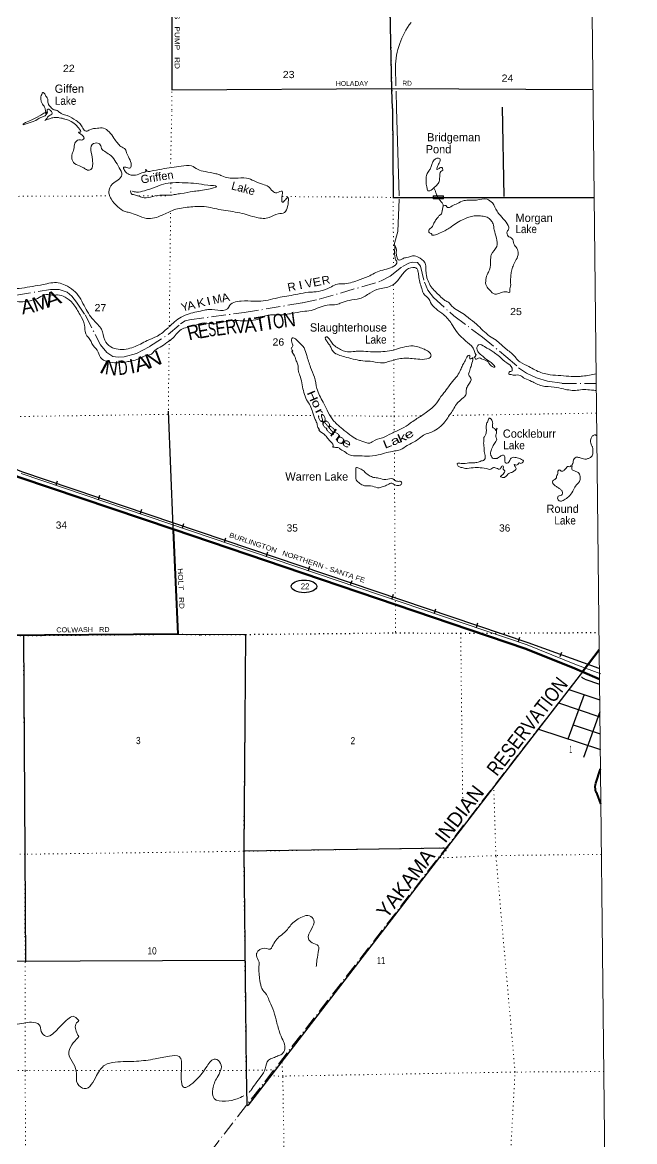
# Model space of a CAD drawing. Header units: feet. Extents: x -2 to 285336, y -549186 to -364975.
# Drawn here: x 239775 to 254670, y -481607 to -454369 of the extents above; entities that cross this region are included whole.
import ezdxf
from ezdxf.enums import TextEntityAlignment as Align

# ---------------------------------------------------------------- set-up
doc = ezdxf.new("R2010")
doc.units = ezdxf.units.FT
doc.header["$LTSCALE"] = 70
doc.header["$PDMODE"] = 32
doc.header["$PDSIZE"] = 35
doc.linetypes.add('DOT_DASHED', pattern=[7.7, 5, -1.2, 0.3, -1.2])
doc.linetypes.add('DOTTED', pattern=[1.5, 0.3, -1.2])
for name, color, linetype, lineweight in [('17', 7, 'Continuous', 25), ('23', 7, 'Continuous', 70), ('26', 7, 'Continuous', 40), ('27', 7, 'Continuous', 13), ('29', 7, 'Continuous', 25), ('31', 7, 'Continuous', 13), ('34', 7, 'Continuous', 25), ('39', 7, 'Continuous', 13), ('4', 7, 'Continuous', 13), ('41', 7, 'Continuous', 13), ('44', 7, 'DOT_DASHED', 13), ('6', 7, 'DOTTED', 25), ('7', 7, 'DOTTED', 13)]:
    doc.layers.add(name, color=color, linetype=linetype, lineweight=lineweight)
doc.layers.add('30', color=7, linetype='Continuous')

msp = doc.modelspace()

# ---------------------------------------------------------------- linework, layer by layer
at = {"layer": '17'}
msp.add_ellipse((246627.1, -468094.3), major_axis=(-309.24, 1), ratio=0.500121, dxfattribs=at)
at = {"layer": '23'}
msp.add_line((253817.68, -470353.52), (253399.34, -470173.39), dxfattribs=at)
for points in [[(243441.25, -466705.87), (239714.87, -465444.4), (239483.42, -465360.86), (238948.13, -465121.98), (238906.97, -465103.61), (238898.13, -465097.46), (225458.05, -457916.01)], [(253399.34, -470173.39), (253217.93, -470094.73), (252024.25, -469611.43), (243441.25, -466705.87)], [(253399.34, -470173.39), (253418.19, -470149.17), (253809.84, -469641.15)]]:
    msp.add_lwpolyline(points, dxfattribs=at)
at = {"layer": '26'}
for points in [[(243441.25, -466705.87), (243442.3, -466729.64), (243553.83, -469257.48), (238141.45, -469300.75), (234414.5, -469337.88), (232817.67, -469316.21), (229137, -469347.48), (227455.64, -469339.58), (223913.71, -469381.37), (222107.54, -469405.16), (222112.85, -463991.17), (222037.1, -458713.71), (222035.76, -458634.6)], [(253851.1, -473389.9), (253755.73, -473146.98), (253746.02, -473121.89), (253735.2, -473096.98), (253732.73, -473091.29), (253722.22, -473058.18), (253715.24, -473024.16), (253711.85, -472989.6), (253712.09, -472954.86), (253715.96, -472920.35), (253723.42, -472886.43), (253841.67, -472533.01)]]:
    msp.add_lwpolyline(points, dxfattribs=at)
at = {"layer": '29'}
for p, q in [((251492.91, -458603.28), (251452.3, -456432.74)), ((253399, -470173.54), (245270.93, -480721.07)), ((253458.94, -470353.86), (253819, -470472.48)), ((253068.95, -470606.64), (253823.21, -470855.12)), ((252814.31, -470931.71), (253827.73, -471265.56)), ((253439.84, -470727.32), (253049.1, -471810.98)), ((253826.46, -471150.6), (253427.9, -472255.95)), ((253171.07, -471461.35), (253832.28, -471679.18)), ((252328.67, -471568.94), (253836.53, -472065.69)), ((245159.02, -474532.09), (250090.17, -474458.47)), ((245194.08, -477200.96), (231930.27, -477256.1))]:
    msp.add_line(p, q, dxfattribs=at)
for points in [[(243322.69, -437430.89), (243328.74, -442682.38), (243374.17, -447983.32), (243408.24, -453307.04), (243412.76, -456013.76), (248752.11, -455978.72), (253659.75, -456001.96)], [(248778.02, -456461.77), (248764.35, -456012.61), (248703.03, -453284.36)], [(248778.02, -456461.77), (248796.23, -458628.25), (250016.43, -458627.51), (253688.69, -458632.02)], [(243434.31, -466706.92), (243439.99, -466653.68), (243327.17, -463832.85)], [(239798.74, -469281.49), (239836.02, -474613.32), (239849.08, -477232.95)], [(243553.83, -469257.48), (245205.02, -469263.27), (245159.02, -474541.09), (245217.01, -479872.85), (245239.06, -480711.29)], [(253458.94, -470353.86), (253428.56, -470340.1), (253410.18, -470327.84), (253381.59, -470299.23)], [(245239.06, -480711.29), (245245.46, -480723.71), (245255.67, -480728.82), (245261.8, -480727.8), (245270.93, -480721.07)]]:
    msp.add_lwpolyline(points, dxfattribs=at)
at = {"layer": '31'}
for p, q in [((249767.17, -458590.29), (250017.17, -458590.29)), ((250017.17, -458590.29), (250017.17, -458665.29))]:
    msp.add_line(p, q, dxfattribs=at)
msp.add_lwpolyline([(250017.17, -458665.29), (249767.17, -458665.29), (249767.17, -458590.29)], dxfattribs=at)
msp.add_lwpolyline([(249775.17, -458598.29), (250009.17, -458598.29), (250009.17, -458657.29), (249775.17, -458657.29)], close=True, dxfattribs=at)
msp.add_lwpolyline([(249775.17, -458598.29), (250009.17, -458598.29), (250009.17, -458657.29), (249775.17, -458657.29)], close=True, dxfattribs=at)
at = {"layer": '34'}
for p, q in [((240624.2, -465533.73), (240588.74, -465638.5)), ((241651.82, -465884.36), (241616.36, -465989.13)), ((242675.09, -466225.71), (242639.62, -466330.48)), ((243695.88, -466572.92), (243660.41, -466677.69)), ((244715.73, -466921.08), (244680.26, -467025.85)), ((245739.93, -467261.46), (245704.46, -467366.23)), ((246763.09, -467613.24), (246727.62, -467718.01)), ((247787.4, -467956.83), (247751.93, -468061.6)), ((248796.99, -468294.74), (248761.53, -468399.51)), ((249824.61, -468648.8), (249789.15, -468753.57)), ((250847.89, -468990.13), (250812.42, -469094.9)), ((251868.67, -469340.77), (251833.2, -469445.54)), ((252894.9, -469703.68), (252853.39, -469806.2))]:
    msp.add_line(p, q, dxfattribs=at)
msp.add_lwpolyline([(253811.43, -470096.96), (252076.11, -469471.79), (239763.8, -465303.76), (239206.01, -465082.43), (238991.23, -464978.38), (225076.93, -457543.53), (225075.09, -457542.59), (224663.22, -457292.81), (224309.01, -457016.89), (223955.84, -456716.3)], dxfattribs=at)
at = {"layer": '34', "lineweight": 13}
msp.add_lwpolyline([(253851.08, -470221.6), (253254, -470001.45), (252059.08, -469517.65), (239746.93, -465349.68)], dxfattribs=at)
at = {"layer": '39'}
for p, q in [((248849.36, -455460.8), (248862.03, -455913.78)), ((248865.68, -456044.5), (248877.31, -456460.43)), ((248877.31, -456460.43), (248940.23, -458591.3))]:
    msp.add_line(p, q, dxfattribs=at)
for points in [[(240385.73, -456550.83), (240378.92, -456580.83), (240326.36, -456642.22), (240185.9, -456700.93), (240099.16, -456758.96), (240013.29, -456785.8), (239941.13, -456815.93), (239894.28, -456832.67), (239794.95, -456858.59)], [(239799.03, -456840.52), (239854.22, -456807.23), (239932.14, -456773.82), (240040.97, -456721.86), (240099.1, -456692.17), (240224.02, -456629.07), (240292.97, -456580.68), (240343.33, -456564.74)], [(239794.95, -456858.59), (239792.03, -456849.4), (239799.03, -456840.52)], [(248939.36, -458669.44), (248908.07, -459456.22), (248823.68, -459773.66)]]:
    msp.add_lwpolyline(points, dxfattribs=at)
msp.add_ellipse((250725.94, -455505.68), major_axis=(405.21, 1833.08), ratio=0.999887, start_param=1.1397527, end_param=1.76441724, dxfattribs=at)
for points in [[(240351.72, -456551.13), (240348.3, -456545.86), (240335.72, -456504.62), (240315.94, -456434.23), (240249.65, -456329.32), (240224, -456251.63), (240221.22, -456213.59), (240231.96, -456151.18), (240256.86, -456094.5), (240268.48, -456074.19), (240290.64, -456079.74), (240336.08, -456144.98), (240385.76, -456222.14), (240396.48, -456256.02), (240397.63, -456312.15), (240408.59, -456358.06), (240410.72, -456364.02), (240486.71, -456452.68), (240521.51, -456488.05), (240598.05, -456506.49), (240646.64, -456529.53), (240663.42, -456548.1)], [(240385.73, -456550.83), (240381.17, -456487), (240405.05, -456478.48), (240429.34, -456489.99), (240474.19, -456527.16), (240488.67, -456550.24)], [(234841.22, -456607.88), (234904.96, -456829.52), (234898.12, -457060.53), (234899.21, -457327.71), (234898.24, -457606.95), (234915.7, -457793.82), (234921.32, -457914.37), (234920.37, -458189.59), (234949.65, -458448.81), (235013.51, -458603.67), (235075.41, -458744.45), (235161.67, -458823.03), (235219.91, -458857.34), (235433.5, -458777.55), (235683.99, -458500.99), (235876, -458262.44), (236017.47, -458086.03), (236326.24, -457835.74), (236501.77, -457703.62), (236921.03, -457505.85), (237291.73, -457384.3), (237541.6, -457288.53), (237764.98, -457287.12), (237994.37, -457293.76), (238300.14, -457324.7), (238525.35, -457375.52), (238720.28, -457454.39), (238935.29, -457545.36), (239099.67, -457728.61), (239181.22, -458006.05), (239198.37, -458281.31), (239179.42, -458524.34), (239142.46, -458737.19), (239086.97, -459070.51), (239019.69, -459321.45), (238978.52, -459588.52), (238895.34, -459781.15), (238799.89, -460032.01), (238753.13, -460168.49), (238726.72, -460240.74), (238790.31, -460473.94), (238792.2, -460508.1), (238812.01, -460598.55), (238958.51, -460715.46), (239183.67, -460780.34), (239501.4, -460845.47), (239765.06, -460836.13), (240020.78, -460792.61), (240278.52, -460749.1), (240648.95, -460705.89), (240813.76, -460764.59), (241020.6, -460889.69), (241274.89, -461257.99), (241509.09, -461618.21), (241697.5, -461837.68), (241779.1, -462099.05), (241925.43, -462264.17), (242301.55, -462319.41), (242646.1, -462195.77), (242809.39, -462111.83), (243059.31, -462002.01), (243309.51, -461809.82), (243326.19, -461795.19)], [(240981.8, -457570.89), (241028.5, -457450.48), (241049.11, -457309.91), (241143.98, -457227.8), (241240.58, -457226.05), (241274.93, -457185.96), (241150.66, -457040.99), (241190.91, -457039.09), (241140.97, -456934.49), (241066.79, -456853.94), (240926.24, -456761.16), (240809.66, -456722.68), (240739.3, -456702.4), (240672.93, -456690.17), (240586.43, -456679.9), (240511.95, -456687.73), (240433.37, -456715.65), (240389.06, -456725.58), (240350.78, -456737.53), (240324.57, -456753.53), (240356.87, -456723.48), (240393.29, -456667.33), (240469.93, -456617.31), (240500.24, -456583.24), (240488.5, -456549.75)], [(240343.33, -456564.74), (240347.7, -456561.03), (240351.72, -456551.13)], [(240663.15, -456547.93), (240735.65, -456593.91), (240864.29, -456638.45), (241081.22, -456755.54), (241179.54, -456838.17), (241241.56, -456940.79), (241327.82, -457019.36), (241412.47, -456983.43), (241599.76, -456943.75), (241750.69, -456944.15), (241885.21, -457032.9), (242003.41, -457185.89), (242085.52, -457300.61), (242173.76, -457389.24), (242276.15, -457457.81), (242298.12, -457506.09), (242356, -457642.84), (242419.87, -457795.69), (242419.61, -457870.02), (242401.37, -457908.14), (242312.84, -457901.88), (242234.39, -457893.63), (242262.28, -457976.07), (242376.66, -458070.79), (242569.81, -458079.34), (242722.96, -458021.49), (242775.35, -458001.54), (242771.51, -457947.29), (242813.64, -457985.57), (242900.15, -457991.83), (243167.98, -457938.3), (243405.58, -457898.76), (243641.12, -457871.26), (243890.7, -457859.87), (244035.3, -457944.63), (244224.27, -457999.37), (244481.67, -458052.28), (244576.16, -458080.66), (244628.39, -458104.91), (244954.2, -458162.02), (245227.9, -458156.72), (245414.82, -458225.52), (245619.79, -458308.43), (245758.45, -458365.05), (245864.72, -458477.83), (245965.21, -458514.26), (246094.15, -458472.41), (246087.59, -458623.06), (246101.25, -458743.63), (246175.92, -458683.56), (246236.49, -458627.48), (246244.17, -458731.96), (246227.67, -458848.43), (246150.69, -458996.88), (245999.65, -459026.62), (245782, -459118.45), (245476.13, -459115.62), (245067.99, -459006.06), (244607.42, -458930.51), (244201.19, -458853.09), (243828.86, -458862.14), (243462.37, -458931.48), (243174.15, -459061.29), (242793.54, -459138.63), (242564.39, -459063.69), (242377.48, -458994.89), (242274.92, -458972.52), (242098.24, -458855.53), (241931.87, -458666.25), (241883.99, -458545.59), (241880.12, -458499.38), (241963.32, -458300.72), (242106.55, -458200.65), (242197.53, -458078.35), (242129.7, -457907.42), (242025.68, -457726.34), (241895.37, -457585.37), (241690.73, -457404.03), (241688.75, -457393.98), (241628.66, -457313.46), (241471.59, -457343.18), (241450.82, -457531.96), (241484.25, -457757.04), (241479.8, -457877.57), (241459.5, -457929.74), (241380.88, -457967.7), (241284.45, -457921.24), (241212.14, -457880.87), (241041.37, -457800.06), (240977.37, -457685.38), (240981.8, -457570.89)], [(249860.92, -457675.21), (249930.48, -457681.06), (249913.98, -457795.52), (249865.31, -457903.88), (249861.13, -457948.06), (249911.53, -457922.08), (249982.03, -457902.18), (249999.94, -457962.49), (249955.54, -457998.53), (249929.17, -458058.73), (249927.01, -458100.91), (249920.59, -458211.38), (249878, -458307.7), (249777.04, -458403.86), (249658.08, -458471.84), (249650.03, -458471.82), (249620.06, -458409.46), (249596.39, -458270.79), (249596.7, -458182.4), (249613.18, -458071.95), (249669.86, -457975.68), (249712.38, -457899.45), (249742.9, -457803.1), (249759.13, -457764.98), (249795.54, -457712.84), (249821.77, -457692.83), (249860.92, -457675.21)], [(242441.65, -458478.77), (242552.26, -458499.16), (242747.58, -458465.52), (243001.43, -458381.83), (243206.95, -458306.03), (243432.46, -458270.47), (243740.35, -458273.3), (243999.89, -458290.06), (244283.5, -458328.98), (244496.7, -458359.68), (244258.97, -458437.4), (243922.74, -458484.72), (243632.79, -458534.17), (243495.88, -458553.9), (243387.14, -458573.7), (243119.49, -458574.99), (242887.9, -458622.59), (242690.66, -458630.1), (242604.25, -458595.72), (242574.08, -458591.62), (242481.63, -458557.23), (242463.51, -458557.18), (242413.37, -458510.84), (242413.5, -458470.66), (242415.51, -458472.68)], [(249783.77, -458398.98), (249817.11, -458456.19), (249838.99, -458530.58), (249915.96, -458672.08)], [(242340.74, -462624.86), (242121.3, -462652.41), (241908.03, -462639.79), (241771.32, -462601.25), (241677.02, -462520.65), (241593.09, -462349.67), (241466.88, -462184.6), (241446.94, -462132.32), (241316.78, -461945.14), (241289.34, -461734.14), (241177.5, -461488.76), (241003.39, -461209.06), (240812.75, -461053.86), (240627.8, -461001.14), (240541.25, -461006.94), (240354.15, -460990.37), (240184.85, -461064.25), (239832.34, -461163.76), (239639.15, -461165.25), (239562.7, -461159.02), (239170.58, -461073.61), (239001.88, -460976.73), (238941.64, -460938.4), (238618.3, -460748.71), (238590.21, -460724.52), (238468.18, -460517.28), (238412.69, -460270.04), (238450.21, -459894.48), (238583.98, -459621.62), (238737.94, -459326.73), (238853.63, -459043.78), (238900.7, -458816.9), (238937.38, -458684.41), (238959.73, -458595.67)], [(250087.48, -458832.58), (250113.5, -458870.81), (250234.37, -458834.97), (250357.33, -458775.03), (250520.57, -458707.17), (250651.42, -458695.46), (250786.25, -458695.82), (250822.48, -458691.9), (251080.13, -458674.5), (251208.61, -458763.24), (251322.62, -458964.43), (251404.77, -459069.11), (251545.06, -459234.21), (251606.91, -459387.05), (251570.43, -459461.28), (251590.19, -459567.81), (251686.58, -459626.32), (251734.41, -459761.05), (251804.49, -459863.69), (251840.27, -459990.34), (251791.46, -460138.87), (251724.61, -460267.26), (251683.92, -460393.71), (251661.37, -460512.18), (251657.12, -460576.45), (251646.84, -460640.71), (251652.38, -460785.36), (251636.04, -460853.62), (251621.63, -460945.99), (251589.46, -460937.87), (251486.87, -460925.55), (251361.95, -460969.41), (251265.31, -460983.22), (251207.08, -460946.9), (251146.92, -460884.47), (251062.76, -460781.79), (251051.22, -460629.08), (251100.06, -460472.52), (251146.7, -460368.18), (251167.49, -460175.38), (251182.1, -460024.75), (251317.63, -459822.21), (251308.28, -459617.28), (251254.64, -459418.26), (251224.96, -459271.53), (251170.93, -459182.99), (251110.76, -459126.59), (250988.14, -459088.09), (250847.31, -459077.67), (250734.59, -459083.4), (250607.7, -459117.21), (250466.61, -459179.11), (250381.94, -459223.08), (250238.72, -459323.15), (250156.01, -459379.18), (250049.14, -459441.17), (249910.06, -459507.09), (249829.45, -459539.02), (249734.89, -459532.74), (249736.91, -459530.74), (249676.69, -459488.39), (249660.7, -459456.21), (249672.93, -459412.04), (249674.95, -459408.03), (249719.37, -459367.97), (249743.58, -459347.95), (249778.04, -459277.73), (249828.68, -459181.44), (249887.29, -459109.27), (249937.79, -459053.16), (249970.08, -459027.13), (249990.51, -458938.79), (249994.57, -458930.76), (250015.01, -458838.41), (250023.07, -458834.41), (250085.5, -458822.53)], [(249912.42, -458666.74), (249928.99, -458691.53), (249987.1, -458762), (250015.04, -458828.37), (250017.01, -458842.43)], [(243345.29, -461777.38), (243473.05, -461655.57), (243829.92, -461459.65), (244204.52, -461374.26), (244319.29, -461354.48), (244796.42, -461299.5), (244800.48, -461289.46), (245098.8, -461149.63), (245406.68, -461152.46), (245575.73, -461150.9), (246044.93, -461059.74), (246477.86, -460982.54), (246737.62, -460935.02), (246868.44, -460929.34), (247291.48, -460803.9), (247442.64, -460736), (247573.47, -460730.32), (247929.93, -460650.92), (248187.87, -460551.16), (248494.24, -460409.34), (248850.9, -460273.68), (248869.08, -460253.64), (248885.34, -460207.48), (248853.39, -460137.09), (248843.46, -460098.89), (248830.02, -459912.03), (248834.36, -459821.64), (248822.45, -459773.39), (248870.37, -459882), (248868.06, -459968.38)], [(248868.06, -459968.38), (248881.8, -460066.85), (248901.73, -460125.16), (248919.76, -460147.31), (248976.11, -460145.45), (249074.87, -460101.51), (249113.14, -460093.58), (249316.53, -460051.93), (249451.16, -460108.54), (249583.46, -460257.55), (249591.24, -460335.92), (249600.76, -460492.64), (249618.54, -460587.1), (249770.52, -460864.73), (249987.12, -461078.25), (250055.35, -461134.68), (250147.74, -461185.15), (250179.81, -461223.41), (250254, -461299.94), (250565.2, -461507.69), (250625.4, -461556.06), (250822.06, -461715.28), (251139.03, -462001.39), (251297.65, -462104.27), (251420.04, -462209.05), (251642.77, -462396.47), (251686.91, -462432.75), (251881.42, -462632.15), (252100.37, -462747.24), (252242.98, -462825.96), (252546.48, -462933.24), (252810.01, -462960.06), (253073.56, -462980.85), (253276.78, -462987.41), (253405.61, -462977.71), (253737.44, -462924.92)], [(253740.18, -463323.89), (253617.74, -463319.79), (253442.72, -463303.25), (253269.58, -463322.88), (253110.61, -463320.45), (252937.65, -463289.86), (252714.44, -463243.06), (252416.71, -463214.14), (252157.49, -463104.97), (251998.77, -463032.23), (251884.29, -462965.63), (251813.92, -462947.36), (251743.47, -462953.2), (251638.89, -462934.85), (251612.74, -462930.76), (251631.07, -462866.52), (251677.38, -462860.62), (251687.7, -462786.32), (251557.35, -462655.39), (251378.78, -462502.24), (251260.37, -462407.51), (251232.28, -462385.34), (251017.39, -462260.21), (250876.67, -462215.64), (250864.57, -462223.65), (250834.18, -462283.83), (250855.98, -462380.32), (250942.21, -462468.94), (251106.77, -462597.95), (251205.14, -462666.51), (251271.22, -462761.1), (251176.77, -462724.69), (251080.57, -462609.93), (250947.93, -462559.35), (250889.65, -462535.09), (250855.39, -462549.06), (250796.99, -462562.97), (250781.03, -462522.75), (250772.98, -462522.73), (250811.44, -462456.54), (250807.43, -462452.51), (250767.54, -462349.95), (250605.2, -462158.67), (250336.47, -461890.78), (250216.38, -461703.63), (250019.94, -461478.11), (249705.03, -461181.97), (249685.06, -461135.71), (249534.72, -460966.56), (249490.87, -460843.9), (249445.13, -460689.1), (249417.48, -460538.36), (249399.78, -460419.78), (249365.78, -460357.42), (249277.33, -460331.07), (249081.79, -460428.98), (248996.91, -460531.21), (248968.61, -460569.3), (248885.74, -460673.55), (248776.75, -460765.67), (248462.52, -460851.21), (248230.73, -460957.07), (247986.78, -461089.01), (247727.02, -461134.52), (247533.63, -461192.26), (247422.8, -461234.16), (247189.31, -461249.61), (246798.47, -461377.14), (246593.11, -461404.72), (246343.42, -461450.26), (245995.14, -461489.51), (245840.19, -461489.1), (245729.47, -461500.86), (245574.28, -461566.74), (245075, -461629.69), (244879.82, -461623.15), (244783.18, -461636.95), (244515.34, -461692.49), (244434.79, -461706.34), (244201.44, -461681.61), (243943.62, -461751.24), (243637.41, -461844.84), (243403.15, -462081.27), (243332.55, -462131.3), (243169.13, -462251.4), (242995.69, -462357.41), (242914.91, -462439.56), (242763.84, -462481.35), (242648.93, -462541.31), (242469.62, -462599.09), (242340.74, -462624.86)], [(250736.54, -462584.91), (250689.71, -462741.48), (250651.06, -462861.91), (250632.65, -462948.24), (250684.71, -463024.72), (250623.74, -463195.31), (250577.12, -463293.62), (250570.67, -463412.13), (250507.98, -463500.36), (250334.37, -463658.6), (250255.4, -463797), (250166.42, -463923.33), (250077.42, -464055.68), (249956.19, -464195.98), (249790.77, -464312.05), (249659.78, -464363.94), (249536.86, -464411.82), (249399.66, -464515.92), (249272.6, -464595.94), (249135.52, -464665.89), (248968.14, -464767.89), (248829.17, -464799.67), (248637.86, -464839.34), (248432.4, -464897.05), (248152.57, -464926.44), (247927.23, -464913.79), (247734.11, -464895.19), (247609.62, -464812.5), (247493.17, -464737.86), (247489.15, -464733.83), (247448.96, -464717.65), (247410.73, -464717.55), (247370.51, -464709.41), (247324.25, -464703.26), (247338.41, -464681.2), (247326.51, -464630.94), (247240.3, -464536.3), (247166.17, -464441.68), (247049.78, -464346.95), (246997.67, -464286.55), (246999.68, -464286.55), (246991.69, -464270.46), (246943.86, -464135.74), (246897.92, -464035.17), (246834.17, -463850.18), (246778.36, -463695.35), (246690.3, -463554.49), (246624.51, -463375.53), (246580.88, -463190.59), (246537.27, -462999.63), (246493.47, -462864.92), (246471.97, -462682.05), (246426.04, -462577.47), (246372.18, -462442.73), (246338.22, -462368.31), (246348.29, -462366.33), (246318.28, -462316.02), (246348.68, -462253.83), (246338.86, -462185.5), (246327.21, -462062.93), (246345.39, -462042.89), (246387.62, -462051.03), (246491.96, -462139.7), (246626.26, -462292.74), (246694.05, -462473.72), (246787.62, -462765.26), (246879.37, -463002.55), (246940.79, -463279.94), (247088.57, -463607.78), (247186.49, -463804.92), (247310.51, -464020.2), (247380.67, -464100.74), (247454.88, -464171.25), (247605.37, -464298.21), (247788.01, -464437.31), (247944.67, -464528.12), (248133.61, -464590.9), (248228.13, -464609.23), (248298.72, -464565.23), (248534.48, -464475.45), (248752.17, -464371.57), (249006.14, -464255.73), (249207.82, -464125.69), (249344.99, -464031.63), (249576.94, -463879.57), (249817.13, -463673.29), (249958.68, -463476.8), (250027.41, -463386.58), (250144.66, -463234.22), (250274.02, -463069.83), (250356.89, -462967.6)], [(248832.33, -462581.11), (248675.72, -462625.63), (248550.85, -462655.44), (248295.39, -462622.61), (248055.97, -462605.91), (247876.98, -462575.3), (247659.83, -462520.48), (247501.02, -462471.84), (247368.41, -462411.23), (247306.3, -462334.72), (247266.35, -462248.23), (247210.27, -462171.75), (247162.21, -462101.31), (247144.31, -462040.99), (247154.42, -462026.96)], [(247155.79, -462026.98), (247174.98, -462019.78), (247192.37, -462022.18), (247194.17, -462023.38), (247200.17, -462026.98)], [(247200.71, -462027.08), (247266.84, -462107.61), (247328.91, -462196.17), (247429.23, -462282.82), (247545.73, -462345.4), (247682.43, -462387.95), (247869.63, -462374.39), (247976.3, -462368.65), (248177.5, -462379.22), (248443.12, -462383.95), (248652.46, -462370.44), (248876, -462322.82), (249077.43, -462265.1), (249278.75, -462243.54), (249431.57, -462276.09), (249554.16, -462324.63), (249598.35, -462348.85), (249702.72, -462427.48), (249712.52, -462503.84), (249613.72, -462559.83), (249392.34, -462563.26), (249217.33, -462544.71), (248891.25, -462565.94), (248832.33, -462581.11)], [(250356.89, -462967.6), (250435.86, -462825.18), (250484.55, -462712.81), (250545.29, -462606.5), (250606.06, -462490.14), (250642.37, -462466.13), (250664.4, -462496.33), (250654.23, -462528.44), (250668.21, -462558.61), (250738.73, -462534.69), (250734.61, -462560.8), (250736.54, -462584.91)], [(251166.29, -464006.34), (251192.29, -464050.6), (251218.2, -464125), (251209.88, -464201.32), (251258.01, -464251.67), (251266.05, -464253.7), (251281.99, -464297.94), (251326.45, -464245.82), (251318.32, -464267.9), (251312.01, -464348.24), (251289.58, -464430.54), (251315.45, -464514.99), (251276.96, -464589.21), (251218.24, -464693.52), (251191.87, -464753.72), (251165.28, -464876.19), (251195.22, -464946.58), (251239.36, -464984.87), (251261.5, -464984.93), (251331.95, -464981.09), (251313.85, -464977.03), (251329.97, -464971.04), (251382.38, -464945.07), (251456.99, -464901.07), (251499.22, -464911.23), (251513.07, -464979.57), (251540.84, -465094.15), (251595.2, -465088.27), (251639.73, -465012.05), (251702.31, -464955.96), (251814.96, -464968.32), (251919.49, -465002.75), (251963.63, -465041.03), (251935.29, -465087.16), (251899.02, -465101.13), (251872.92, -465084.99), (251814.37, -465139.07), (251737.94, -465128.82), (251773.93, -465195.21), (251781.79, -465249.47), (251757.57, -465271.51), (251727.3, -465295.53), (251682.94, -465319.52), (251606.37, -465349.45), (251572.03, -465385.52), (251553.86, -465403.55), (251481.26, -465447.56), (251424.97, -465431.33), (251408.91, -465419.24), (251453.32, -465381.19), (251469.47, -465365.16), (251507.87, -465317.05), (251516.05, -465280.91), (251467.88, -465244.62), (251480.14, -465190.41), (251454.08, -465160.21), (251403.53, -465230.39), (251302.96, -465216.06), (251218.47, -465207.8), (251174.07, -465243.84), (251115.73, -465239.67), (250914.6, -465206.99), (250745.56, -465206.54), (250552.31, -465224.11), (250445.75, -465197.71), (250377.43, -465167.39), (250355.52, -465103.05), (250448.09, -465103.3), (250637.29, -465091.75), (250780.2, -465084.09), (250886.93, -465062.28), (250939.32, -465042.33), (250993.7, -465028.41), (251030.08, -464984.31), (251032.14, -464970.25), (251032.39, -464897.93), (251024.41, -464877.82), (251012.79, -464747.21), (250997.16, -464610.57), (251003.63, -464488.04), (251003.66, -464478), (251005.71, -464465.95), (251013.81, -464451.91), (251046.23, -464389.72), (251060.51, -464333.51), (251060.84, -464239.09), (251069.23, -464138.67), (251087.48, -464098.54), (251103.76, -464046.35), (251146.18, -464000.26), (251162.25, -464008.34), (251166.29, -464006.34)], [(253144.32, -465157.06), (253178.73, -465052.43), (253199.37, -464986.34), (253247.54, -464950.55), (253269.98, -464950.09), (253346.39, -464966.36), (253454.96, -464994.77), (253535.49, -464984.94), (253561.7, -464970.95), (253624.22, -464932.95), (253654.7, -464848.66), (253652.75, -464828.56), (253654.86, -464802.45), (253652.87, -464794.41), (253650.94, -464772.31), (253647.13, -464710.02), (253635.12, -464691.91), (253621.15, -464655.71), (253597.35, -464555.2), (253623.81, -464470.9), (253664.57, -464419.11), (253718.6, -464408.88), (253752.49, -464432.57)], [(247883.91, -465219.02), (247889.49, -465351.62), (247899.03, -465502.32), (247981.24, -465586.91), (248095.75, -465643.46), (248288.9, -465656.03), (248451.76, -465696.64), (248556.53, -465660.76), (248661.3, -465622.87), (248766.09, -465580.96), (248820.31, -465615.26), (248858.49, -465631.43), (248963.13, -465631.71), (249003.54, -465583.6), (248983.57, -465539.35), (248951.38, -465537.26), (248856.84, -465526.96), (248840.57, -465519.93)], [(248838.53, -465518.37), (248790.59, -465480.58), (248617.48, -465492.17), (248442.51, -465461.57), (248319.83, -465441.16), (248213.33, -465396.68), (248106.96, -465312.02), (248020.67, -465243.49), (247960.37, -465221.23), (247887.96, -465211), (247883.91, -465219.02)], [(253150.48, -465172.76), (253142.18, -465243.05), (253206.43, -465285.4), (253314.92, -465337.92), (253348.75, -465446.49), (253326.29, -465540.85), (253231.32, -465653.1), (253166.48, -465779.49), (253065.41, -465911.8), (252952.44, -465989.85), (252867.81, -466021.77), (252811.57, -465991.48), (252809.87, -465901.08), (252908.64, -465855.14), (252912.72, -465837.07), (252904.87, -465780.8), (252862.78, -465730.46), (252798.54, -465688.11), (252738.32, -465643.75), (252682.17, -465587.35), (252682.39, -465523.07), (252742.91, -465481.04), (252767.16, -465450.97), (252779.43, -465394.76), (252799.7, -465352.62), (252801.93, -465290.35), (252832.22, -465260.3), (252880.42, -465286.55), (252952.92, -465270.67), (252963.03, -465258.64), (252973.12, -465250.63), (253007.45, -465216.57), (253033.75, -465176.46), (253061.9, -465180.56), (253106.18, -465178.67), (253120.33, -465162.63)], [(253116.79, -465165.32), (253137.44, -465157.06), (253148.45, -465163.95), (253150.48, -465172.76)], [(245289.98, -480408.15), (245338.11, -480351.29), (245445.3, -480196.89), (245682.01, -479831.9), (245761.22, -479623.19), (245876.1, -479571.26), (245992.99, -479523.36), (246083.82, -479479.8), (246132.19, -479423.28), (246160.87, -479276.71), (246109.04, -479133.94), (246031.23, -478940.88), (245947.74, -478643.34), (245866.18, -478371.92), (245772.34, -478156.72), (245712.42, -478025.98), (245598.22, -477881.04), (245586.27, -477844.85), (245546.75, -477633.81), (245531.8, -477304.31), (245530.08, -477219.93), (245514.09, -477187.75), (245470.32, -477042.99), (245476.44, -477018.9), (245670.04, -476898.88), (245833.04, -476901.32), (245837.09, -476893.3), (246017.13, -476624.59), (246154.34, -476518.48), (246330.14, -476308.01), (246590.34, -476133.93), (246757.46, -476108.26), (246863.73, -476221.04), (246806.63, -476437.85), (246733.38, -476668.68), (246823.6, -476765.34), (246970.25, -476840.06), (246973.72, -476998.77), (246934.65, -477239.74), (246924.21, -477348.19)], [(234640.59, -479800.74), (234646.22, -479800.55), (234791.18, -479778.84), (234976.75, -479654.78), (235154.68, -479414.19), (235342.24, -479294.15), (235526.69, -479495.53), (235588.6, -479630.29), (235688.72, -479775.2), (235716.61, -479857.64), (235875.81, -479791.77), (235909.12, -480051.01), (235944.47, -480304.22), (236017.99, -480573.61), (236180.49, -480718.68), (236434.62, -480556.64), (236594.46, -480305.95), (236671.93, -480018.88), (236791.45, -479790.19), (236884.82, -479559.41), (237033.9, -479511.59), (237205.92, -479815.39), (237416.59, -479994.75), (237602.45, -479788.32), (237816.96, -479443.36), (237990.5, -479305.21), (238137.67, -479229.26), (238732.3, -478947.59), (238941.81, -478883.86), (239084.98, -478797.86), (239274.19, -478786.31), (239390.95, -478774.57), (239405.03, -478774.61), (239592.25, -478755.01), (239813.72, -478723.46), (239996.93, -478701.85), (240185.87, -478764.63), (240235.62, -478927.48), (240343.88, -479044.28), (240610.03, -478894.33), (240878.61, -478627.86), (241009.66, -478555.88), (241075.96, -478588.2), (241138.12, -478650.64), (241148.14, -478662.72), (241123.9, -478688.78), (241096.82, -478955.89), (241137.16, -479033.82), (241147.42, -479046.81)], [(241148.1, -479049.55), (241128.28, -479071.43), (240977.05, -479254.89), (240905.82, -479483.72), (241019.74, -479711.03), (241087.35, -479946.25), (241114.66, -480195.42), (241281.26, -480318.41), (241580.2, -479999.79), (241782.32, -479745.2), (242032.1, -479673.54), (242547.35, -479650.8), (243002.34, -479593.75), (243356.76, -479526.39), (243592.16, -479539.07), (243647.6, -479802.39), (243640.56, -480091.65), (243686.2, -480276.59), (244002.74, -480104.66), (244269.54, -479767.88), (244469.35, -479599.66), (244597.78, -479704.47), (244512.07, -480047.76), (244406.47, -480322.7), (244439.87, -480555.82), (244719.36, -480622.86), (245003.32, -480563.34), (245161.07, -480492.34)]]:
    msp.add_spline(points, degree=3, dxfattribs=at)
msp.add_point((240343.33, -456564.74), dxfattribs=at)
at = {"layer": '4'}
msp.add_lwpolyline([(0, -366365.25), (31582.88, -366343.53), (63165.7, -366278.36), (94748.41, -366169.75), (126330.93, -366017.71), (157911.89, -365844.7), (189495.2, -365583.27), (221076.83, -365300.9), (252658.04, -364975.08), (254669.81, -547785.08), (222837.13, -548113.49), (191004.05, -548398.11), (159170.58, -548638.96), (127336.83, -548836), (95502.83, -548989.27), (63668.65, -549098.74), (31834.35, -549164.42), (0, -549186.32)], close=True, dxfattribs=at)
at = {"layer": '44'}
for points in [[(239630.84, -461008.82), (240460.23, -460867.89), (240665.71, -460865.96), (240867.11, -460930.53), (240974.78, -461030.38), (241088.23, -461179.13), (241299.5, -461488.39), (241677.03, -462216.52), (241829.61, -462404.43), (241974.37, -462498.38), (242107.38, -462517.95), (242248.22, -462506.21), (242553.38, -462424), (242866.36, -462259.58), (243324.01, -461964), (243623.39, -461703.7), (243736.85, -461633.23), (243840.43, -461603.85), (245170.59, -461431.61), (246590.86, -461194.79), (246997.73, -461108.66), (248484.4, -460670.22), (248725.01, -460548.87), (249022.34, -460306.16), (249176.74, -460225.88), (249257.08, -460204.37), (249390.09, -460208.29), (249456.6, -460302.24), (249554.41, -460693.71), (249636.57, -460881.62), (249773.5, -461065.61), (250272.18, -461509.9)], [(250272.18, -461509.9), (250968.56, -462026.63), (251535.98, -462502.3), (251848.96, -462772.42), (252036.75, -462901.6), (252279.31, -463015.13), (252551.22, -463101.25), (252909.04, -463154.06), (253738.45, -463154.06)], [(253810.48, -469646.49), (229100.76, -501533.32), (228408.64, -502372.87)]]:
    msp.add_lwpolyline(points, dxfattribs=at)
at = {"layer": '6'}
msp.add_lwpolyline([(222079.26, -469407.32), (223900.22, -469375.45), (227455.64, -469339.58), (229500.86, -469334.17), (232817.67, -469316.21), (234414.5, -469337.88), (238141.45, -469300.75), (239798.74, -469290.49), (243554.65, -469256.7), (244114.91, -469271.49), (245205.02, -469263.27), (248853.53, -469225.86), (250438.34, -469235.43), (253804.31, -469217.56)], dxfattribs=at)
at = {"layer": '7'}
for p, q in [((243409.54, -456519.08), (243378.85, -457885.66)), ((243381.65, -458199.67), (243381.65, -458199.8)), ((243382.38, -458281.53), (243385.06, -458582.72)), ((239155.82, -458604.32), (241887.91, -458592.32)), ((242611.92, -458589.14), (243280.98, -458586.2)), ((250016.43, -458627.51), (253688.69, -458632.02)), ((243380.28, -459007.62), (243348.81, -461766)), ((248804.93, -460754.91), (248811.47, -462353.75)), ((250144.71, -463933.66), (253754.65, -463878.63)), ((248824.08, -464853.95), (248828.53, -465515.13)), ((248829.22, -465617.16), (248853.53, -469225.86)), ((250438.34, -469235.43), (250489.28, -473402.63)), ((250495.32, -473896.57), (250496.41, -473985.91))]:
    msp.add_line(p, q, dxfattribs=at)
for points in [[(243282.26, -432107.62), (243313.4, -437377.76), (243327.73, -442681.85), (243373.96, -448001.54), (243408.56, -453327.45), (243409.54, -456519.08)], [(248778.02, -456461.77), (248704.08, -453284.35), (248787.43, -448005.69), (248721.18, -442701.54), (248625.56, -437367.47), (248617.28, -435941.6)], [(248778.02, -456461.77), (248796.23, -458628.25), (248802.92, -460263.29)], [(246094.97, -458607.03), (248796.23, -458628.25), (249766.78, -458627.66)], [(243345.07, -462093.89), (243324.38, -463907.15), (243553.83, -469257.48), (243438.77, -466656.11)], [(248812.37, -462572.37), (248818.02, -463953.89), (248820.77, -464362.7)], [(222027.12, -463992.1), (227398.4, -463902.98), (232710.68, -464021.56), (238041.6, -463985.51), (243304.61, -463907.37), (246825.74, -463937.08)], [(247263.27, -463940.78), (248818.02, -463953.89), (249503.9, -463943.43)], [(239798.74, -469290.49), (239836.02, -474613.32), (239840.7, -478808.71)], [(245217.01, -479872.85), (245159.02, -474541.09), (245205.02, -469263.27)], [(251752.42, -502130.22), (251771.99, -501052.86), (251687.77, -495850.73), (251579.48, -490518.83), (251464.9, -485257.23), (251761.13, -479914.36), (251294.42, -474645.79), (251244.39, -473023.2)], [(253864.6, -474616.94), (251294.42, -474645.79), (249945.75, -474701.38), (250132.47, -474457.62), (245159.02, -474541.09), (239836.02, -474613.32), (234455.67, -474629.03), (229178.43, -474619.14), (223972.5, -474658.94), (222130.43, -474720.51)], [(239840.7, -478808.71), (239841.9, -479884.68), (239875.87, -485176.2), (239928.65, -487575.27)], [(246456.9, -502187.33), (246489.97, -501194.99), (246356.68, -495934.99), (246258.34, -490633.25), (246200.35, -485303.5), (246110.03, -480011.83), (246089.58, -479667)], [(253922.76, -479901.99), (251761.13, -479914.36), (246121.32, -480011.86), (245823.79, -480009.04), (245938.56, -479861.26), (245217.01, -479872.85), (239896.23, -479877.67), (237505.72, -479889.82)]]:
    msp.add_lwpolyline(points, dxfattribs=at)

# ---------------------------------------------------------------- texts
at = {"layer": '17'}
msp.add_text('22', height=140, dxfattribs=at).set_placement((246653.15, -468162.61), align=Align.CENTER)
at = {"layer": '27'}
for s, rotation, width, p in [('HOLT   RD', 272.526, 1.25, (243553.19, -467654.85)), ('COLWASH   RD', 0.515, 1.1, (240601.43, -469213.27))]:
    msp.add_text(s, height=120, rotation=rotation, dxfattribs=dict(at, width=width)).set_placement(p)
at = {"layer": '30'}
for s, rotation, width, p in [('SNIPES   PUMP   RD', 270.096, 1.25, (243479.31, -453563.54)), ('RD', 359.729, 0.8, (249018.24, -455909.98))]:
    msp.add_text(s, height=120, rotation=rotation, dxfattribs=dict(at, width=width)).set_placement(p)
msp.add_text('HOLADAY', height=120, rotation=0.376, dxfattribs=at).set_placement((247400.73, -455917.59))
at = {"layer": '34', "width": 1.15}
msp.add_text('BURLINGTON   NORTHERN - SANTA FE', height=120, rotation=341.298, dxfattribs=at).set_placement((244795.26, -466894.83))
at = {"layer": '41'}
for s, p in [('Giffen', (240561.42, -456082.24)), ('Bridgeman', (249622.42, -457264.35)), ('Pond', (249585.88, -457554.79)), ('Morgan', (251771.92, -459225.03)), ('Slaughterhouse ', (246769.74, -461893.15)), ('Cockleburr ', (251463.92, -464476.04)), ('Warren Lake', (246170.86, -465521.08)), ('Round', (252525.51, -466304.73))]:
    msp.add_text(s, height=200, dxfattribs=at).set_placement(p)
at = {"layer": '41', "width": 0.9}
for p in [(240565.01, -456374.9), (251770.67, -459497.26), (248112.92, -462186.3), (251475.91, -464757.87), (252718.88, -466588.25)]:
    msp.add_text('Lake', height=200, dxfattribs=at).set_placement(p)
at = {"layer": '41'}
for s, rotation, p in [('Griffen', 8.808, (242669.29, -458292.35)), ('Lake', 344.957, (244844.08, -458428.72))]:
    msp.add_text(s, height=200, rotation=rotation, dxfattribs=at).set_placement(p)
for s, rotation, p in [('V', 11.589, (246764.48, -460812.8)), ('M', 13.884, (244538.1, -461202.03)), ('Y', 13.884, (243751.15, -461386.23))]:
    msp.add_text(s, height=200, rotation=rotation, dxfattribs=at).set_placement(p, align=Align.CENTER)
for s, rotation, width, p in [('E', 11.589, 1.2, (246962.04, -460782.07)), ('R', 11.589, 1.05, (247176.77, -460738.06)), ('R', 11.589, 1.05, (246346.16, -460901.35)), ('I', 11.589, 1.2, (246562.45, -460856.99)), ('K', 13.884, 1.15, (244142.36, -461289.64)), ('I', 13.884, 1.25, (244329, -461245.82)), ('A', 13.884, 1.1, (244738.2, -461162.7)), ('A', 13.884, 1.1, (243901.86, -461351.4)), ('H', 293.267, 1.35, (246741.32, -463500.6)), ('o', 295.261, 1.35, (246842.14, -463687.78)), ('r', 296.141, 1.55, (246918.56, -463877.99)), ('s', 298.09, 1.65, (246993.11, -464030.04)), ('e', 308.767, 1.8, (247108.82, -464206.35)), ('s', 319.323, 2.15, (247231.07, -464350.6)), ('h', 321.851, 1.85, (247343.45, -464485.35)), ('k', 23.886, 1.5, (249050.49, -464564.96)), ('e', 31.172, 1.5, (249226.81, -464470.72)), ('o', 327.004, 1.55, (247470.18, -464601.77)), ('e', 330.526, 1.45, (247621.81, -464690.58)), ('L', 21.611, 1.3, (248686.48, -464710.52)), ('a', 25.517, 1.45, (248883.34, -464633.57))]:
    msp.add_text(s, height=200, rotation=rotation, dxfattribs=dict(at, width=width)).set_placement(p, align=Align.CENTER)
at = {"layer": '44'}
for s, rotation, p in [('A', 10.106, (239928.67, -461448.57)), ('M', 18.72, (240273.6, -461357.21)), ('T', 9.467, (245597.55, -461874.8)), ('I', 8.467, (245809.2, -461842.37)), ('I', 11.307, (242479.78, -462905.2)), ('INDIAN', 52.24, (250547.43, -473736.83)), ('YAKAMA', 52.24, (249234.1, -475432.44))]:
    msp.add_text(s, height=350, rotation=rotation, dxfattribs=at).set_placement(p, align=Align.CENTER)
for s, rotation, width, p in [('A', 19.448, 1.25, (240568.03, -461255.74)), ('N', 7.467, 0.9, (246291.41, -461775.16)), ('E', 10.378, 0.85, (244206.92, -462043.91)), ('S', 7.378, 0.6, (244408.57, -462006.73)), ('E', 7.378, 0.8, (244618.45, -461983.96)), ('R', 7.378, 0.8, (244873.23, -461948.08)), ('V', 4.378, 0.85, (245087.7, -461932.19)), ('A', 5.467, 0.95, (245332.87, -461905.74)), ('O', 9.467, 0.75, (246036.21, -461806.88)), ('R', 13.836, 0.9, (243978.39, -462073.11)), ('A', 16.334, 1.15, (242728.17, -462837.3)), ('N', 20.677, 1.15, (243025.42, -462733.81)), ('I', 332.075, 1.2, (241688.91, -462907.67)), ('N', 351.675, 0.9, (241918.98, -462947.4)), ('D', 5.855, 0.7, (242234.91, -462942.22)), ('RESERVATION', 52.24, 0.85, (252194.28, -471607.09))]:
    msp.add_text(s, height=350, rotation=rotation, dxfattribs=dict(at, width=width)).set_placement(p, align=Align.CENTER)
at = {"layer": '7'}
for s, height, width, p in [('22', 175.5, 1.1, (240761.82, -455576.05)), ('23', 175.5, 1.1, (246109.21, -455725.32)), ('24', 175.5, 1.1, (251434.17, -455813.58)), ('27', 175, 1.1, (241530.33, -461399.34)), ('25', 175, 1.1, (251641.7, -461492.62)), ('26', 175, 1.1, (245859.48, -462234.78)), ('34', 175, 1.05, (240587.37, -466690.32)), ('35', 175, 1.05, (246204.58, -466760.11)), ('36', 175, 1.05, (251372.17, -466760.47)), ('3', 175, 0.85, (242539.9, -471933.01)), ('2', 175, 0.85, (247759.68, -471936.69)), ('1', 175, 0.4, (253083.31, -472149.52)), ('10', 175, 0.85, (242819.44, -477052.24)), ('11', 175, 0.65, (248401.13, -477287.19))]:
    msp.add_text(s, height=height, dxfattribs=dict(at, width=width)).set_placement(p)

doc.saveas('drawing.dxf')
